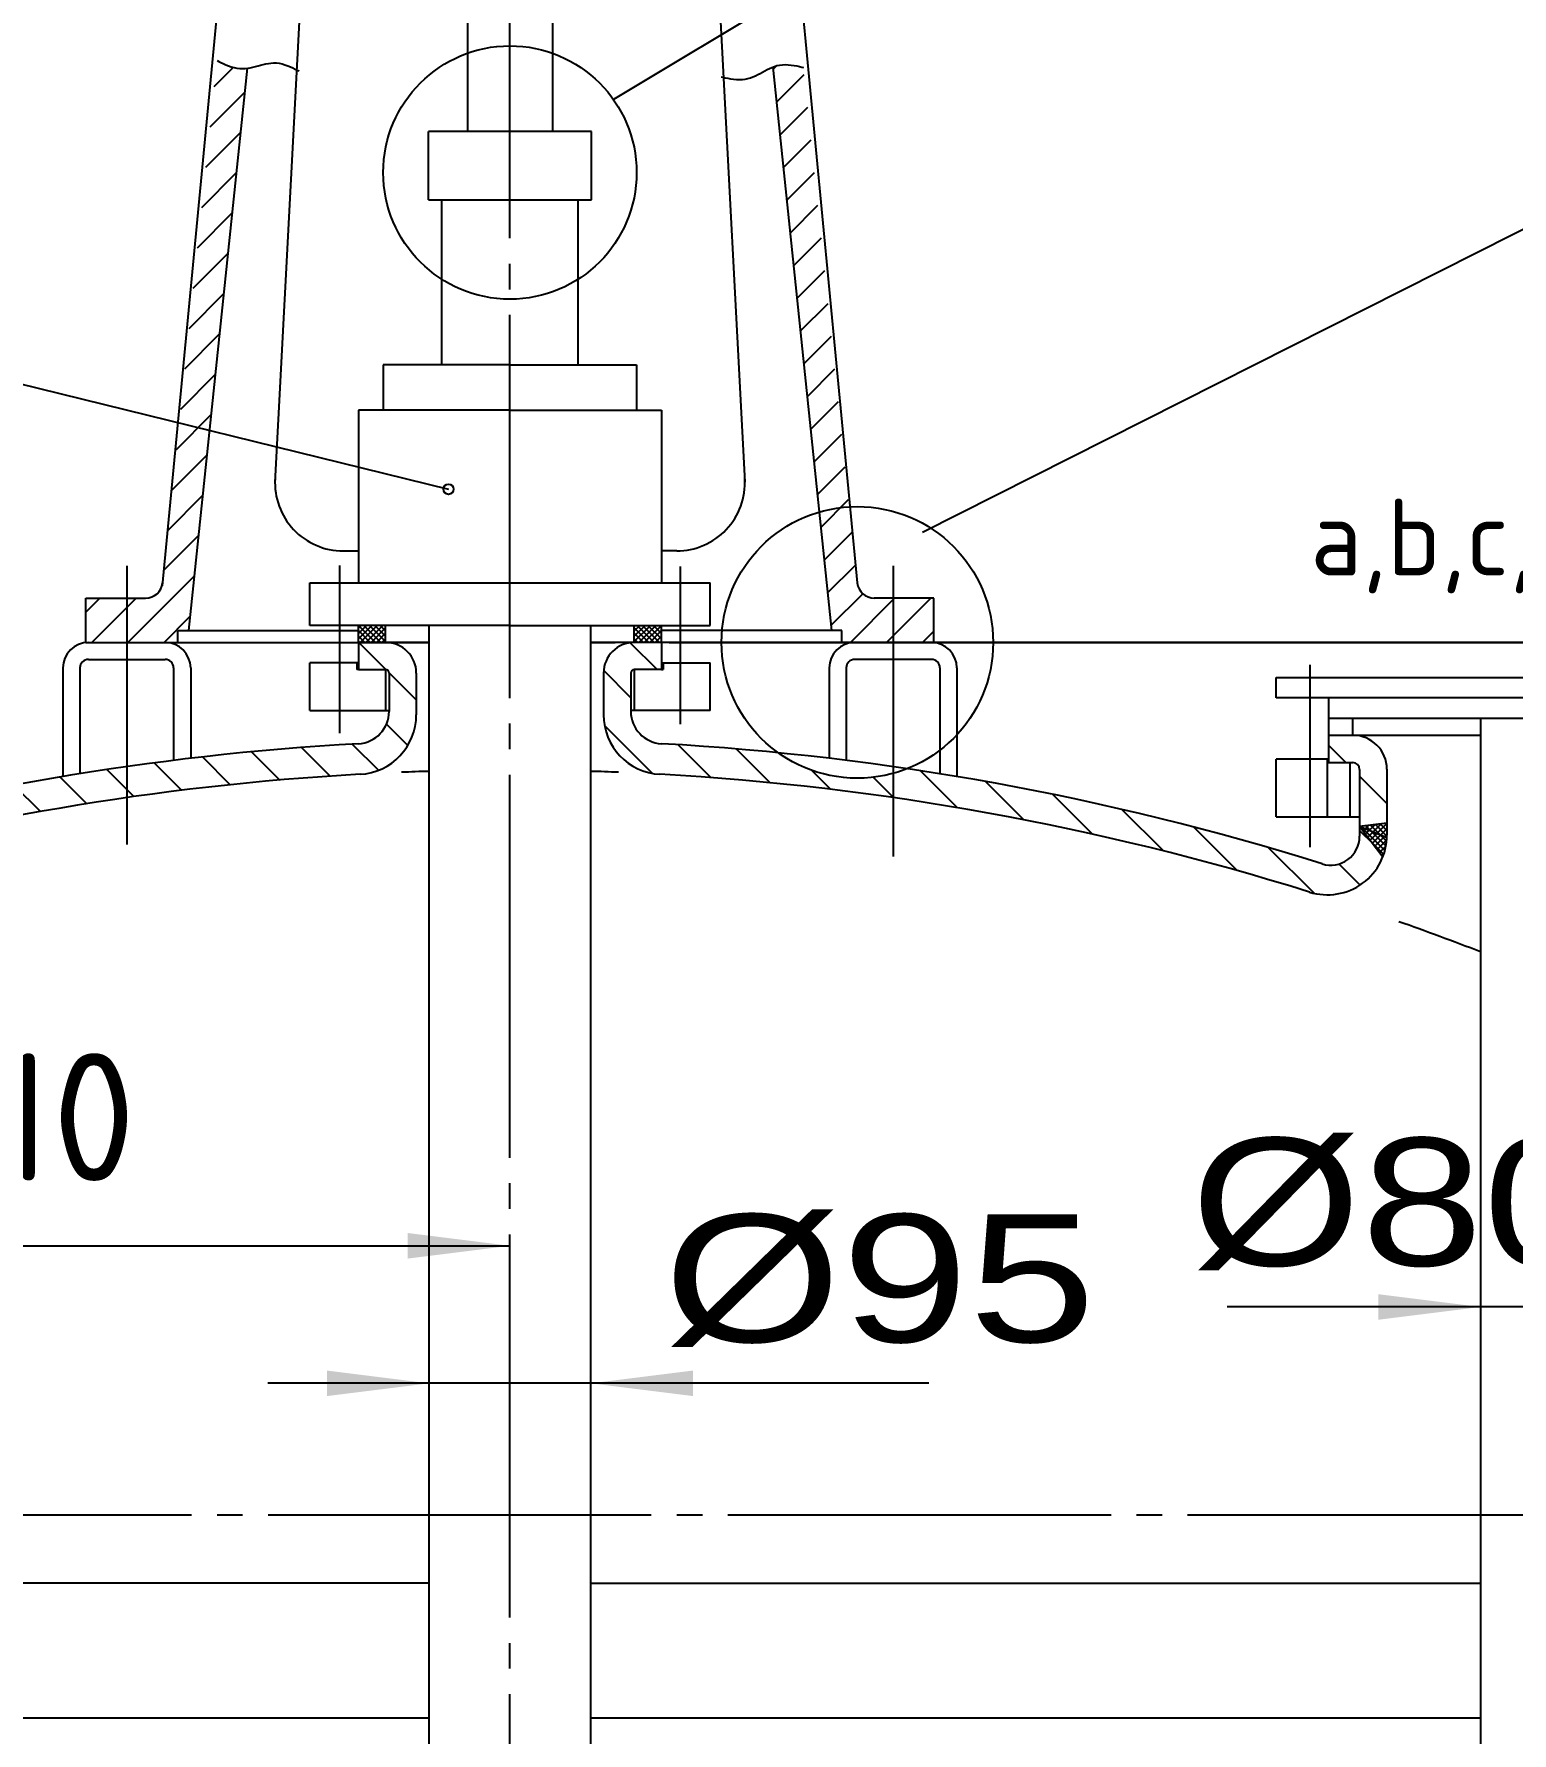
# Model space of a CAD drawing. Extents: x -623 to 82863, y -5386 to 376.
# Drawn here: x 5533.1 to 5591, y -50.3 to 16.2 of the extents above; entities that cross this region are included whole.
import ezdxf

# ---------------------------------------------------------------- set-up
doc = ezdxf.new("R2010")
doc.units = 0
doc.linetypes.add('DASHDOT', pattern=[18, 15, -1, 1, -1])
doc.layers.get('0').update_dxf_attribs({"color": 8, "linetype": 'CONTINUOUS'})
for name, color, linetype in [('1', 8, 'CONTINUOUS'), ('2', 94, 'DASHDOT'), ('85', 7, 'CONTINUOUS')]:
    doc.layers.add(name, color=color, linetype=linetype)
doc.styles.get("Standard").update_dxf_attribs({"font": 'cadt_en', "bigfont": 'cadt_hz'})
doc.styles.add('STYLE1', font='tssdeng.shx', dxfattribs={"width": 0.7, "bigfont": 'hztxt.shx'})
doc.styles.add('STYLE208', font='cadt_en.shx', dxfattribs={"width": 1.339334, "bigfont": 'cadt_hz.shx'})
doc.styles.add('STYLE209', font='cadt_en.shx', dxfattribs={"width": 1.283849, "bigfont": 'cadt_hz.shx'})
doc.dimstyles.get("Standard").update_dxf_attribs({"dimtxt": 3.5, "dimasz": 4, "dimexe": 2, "dimexo": 0, "dimgap": 1, "dimtad": 1, "dimtoh": 1, "dimdec": 4, "dimzin": 0, "dimtxsty": 'STANDARD', "dimcen": 0, "dimazin": 3, "dimtfac": 1, "dimtdec": 4, "dimtmove": 0, "dimatfit": 3, "dimtolj": 1, "dimtzin": 0})

# ---------------------------------------------------------------- blocks, each defined once
blk = doc.blocks.new('*D36')
for p, q in [((5548.606, -39.147), (5548.606, -34.274)), ((5554.939, -39.147), (5554.939, -35.721)), ((5568.17, -36.647), (5542.294, -36.647))]:
    blk.add_line(p, q)
for points in [[(5548.606, -36.647), (5544.606, -37.147), (5544.606, -36.147)], [(5554.939, -36.647), (5558.939, -36.147), (5558.939, -37.147)]]:
    blk.add_solid(points)
at = {"insert": (5557.783, -35.219), "char_height": 5, "attachment_point": 7, "style": 'STYLE208'}
blk.add_mtext('%%c95', dxfattribs=at)
blk = doc.blocks.new('*D38')
blk.add_line((5601.106, -33.658), (5579.85, -33.658))
for points in [[(5589.772, -33.658), (5585.772, -34.158), (5585.772, -33.158)], [(5595.106, -33.658), (5599.106, -33.158), (5599.106, -34.158)]]:
    blk.add_solid(points)
at = {"insert": (5578.421, -32.229), "char_height": 5, "attachment_point": 7, "style": 'STYLE209'}
blk.add_mtext('%%c80', dxfattribs=at)
blk = doc.blocks.new('*U39')
at = {"layer": '1'}
for p, q in [((5546.368, -6.972), (5545.839, -7.501)), ((5546.156, -6.972), (5545.839, -7.289)), ((5545.944, -6.972), (5545.839, -7.077)), ((5546.299, -7.638), (5545.839, -7.178)), ((5546.511, -7.638), (5545.844, -6.972)), ((5546.58, -6.972), (5545.914, -7.638)), ((5546.723, -7.638), (5546.056, -6.972)), ((5546.792, -6.972), (5546.126, -7.638)), ((5546.906, -7.609), (5546.269, -6.972)), ((5546.906, -7.071), (5546.338, -7.638)), ((5546.906, -7.397), (5546.481, -6.972)), ((5546.906, -7.283), (5546.55, -7.638)), ((5546.906, -7.185), (5546.693, -6.972)), ((5546.906, -6.972), (5546.905, -6.972)), ((5546.087, -7.638), (5545.839, -7.391)), ((5545.875, -7.638), (5545.839, -7.603)), ((5546.906, -7.495), (5546.762, -7.638, 1))]:
    blk.add_line(p, q, dxfattribs=at)
blk = doc.blocks.new('*U40')
at = {"layer": '1'}
for p, q in [((5556.639, -6.972), (5556.64, -6.972, 1)), ((5556.639, -7.185), (5556.852, -6.972)), ((5556.639, -7.397), (5557.064, -6.972)), ((5556.639, -7.609), (5557.276, -6.972)), ((5556.639, -7.071), (5557.207, -7.638)), ((5556.639, -7.283), (5556.995, -7.638)), ((5556.752, -6.972), (5557.419, -7.638)), ((5556.821, -7.638), (5557.488, -6.972)), ((5556.964, -6.972), (5557.631, -7.638)), ((5557.034, -7.638), (5557.7, -6.972)), ((5557.176, -6.972), (5557.706, -7.501)), ((5557.246, -7.638), (5557.706, -7.178)), ((5557.389, -6.972), (5557.706, -7.289)), ((5557.601, -6.972), (5557.706, -7.077)), ((5556.639, -7.495), (5556.782, -7.638)), ((5557.458, -7.638), (5557.706, -7.391)), ((5557.67, -7.638), (5557.706, -7.603))]:
    blk.add_line(p, q, dxfattribs=at)
blk = doc.blocks.new('*U41')
for p, q in [((5540.304, 15.142), (5540.372, 15.107, 1)), ((5540.372, 15.107), (5540.452, 15.067)), ((5540.452, 15.067), (5540.543, 15.023)), ((5540.543, 15.023), (5540.643, 14.979)), ((5540.643, 14.979), (5540.749, 14.936)), ((5540.749, 14.936), (5540.859, 14.897)), ((5540.859, 14.897), (5540.97, 14.865)), ((5540.97, 14.865), (5541.082, 14.842)), ((5541.082, 14.842), (5541.191, 14.83)), ((5541.191, 14.83), (5541.298, 14.827)), ((5541.298, 14.827), (5541.403, 14.833)), ((5541.403, 14.833), (5541.506, 14.845)), ((5541.506, 14.845), (5541.608, 14.864)), ((5541.608, 14.864), (5541.709, 14.887)), ((5541.709, 14.887), (5541.809, 14.912)), ((5541.809, 14.912), (5541.909, 14.939)), ((5541.909, 14.939), (5542.01, 14.966)), ((5542.01, 14.966), (5542.11, 14.991)), ((5542.11, 14.991), (5542.211, 15.014)), ((5542.211, 15.014), (5542.313, 15.032)), ((5542.313, 15.032), (5542.416, 15.045)), ((5542.416, 15.045), (5542.521, 15.051)), ((5542.521, 15.051), (5542.628, 15.048)), ((5542.628, 15.048), (5542.737, 15.036)), ((5542.737, 15.036), (5542.849, 15.012)), ((5542.849, 15.012), (5542.96, 14.98)), ((5542.96, 14.98), (5543.07, 14.942)), ((5543.07, 14.942), (5543.176, 14.899)), ((5543.176, 14.899), (5543.276, 14.855)), ((5543.276, 14.855), (5543.367, 14.811)), ((5543.367, 14.811), (5543.447, 14.771)), ((5543.447, 14.771), (5543.515, 14.736))]:
    blk.add_line(p, q)
blk = doc.blocks.new('*U42')
for p, q in [((5561.473, 14.592), (5561.565, 14.641)), ((5561.565, 14.641), (5561.656, 14.69)), ((5561.656, 14.69), (5561.747, 14.74)), ((5561.747, 14.74), (5561.839, 14.789)), ((5561.839, 14.789), (5561.932, 14.834)), ((5561.932, 14.834), (5562.027, 14.876)), ((5562.027, 14.876), (5562.125, 14.913)), ((5562.125, 14.913), (5562.226, 14.943)), ((5562.226, 14.943), (5562.33, 14.966)), ((5562.33, 14.966), (5562.44, 14.98)), ((5562.44, 14.98), (5562.554, 14.983)), ((5562.554, 14.983), (5562.67, 14.978)), ((5562.67, 14.978), (5562.787, 14.967)), ((5562.787, 14.967), (5562.9, 14.95)), ((5562.9, 14.95), (5563.007, 14.931)), ((5563.007, 14.931), (5563.106, 14.91)), ((5563.106, 14.91), (5563.194, 14.889)), ((5563.194, 14.889), (5563.269, 14.871)), ((5560.043, 14.51), (5560.117, 14.491, 1)), ((5560.117, 14.491), (5560.205, 14.471)), ((5560.205, 14.471), (5560.304, 14.45)), ((5560.304, 14.45), (5560.412, 14.43)), ((5560.412, 14.43), (5560.525, 14.414)), ((5560.525, 14.414), (5560.641, 14.402)), ((5560.641, 14.402), (5560.758, 14.398)), ((5560.758, 14.398), (5560.872, 14.401)), ((5560.872, 14.401), (5560.981, 14.415)), ((5560.981, 14.415), (5561.086, 14.437)), ((5561.086, 14.437), (5561.187, 14.468)), ((5561.187, 14.468), (5561.284, 14.504)), ((5561.284, 14.504), (5561.38, 14.546)), ((5561.38, 14.546), (5561.473, 14.592))]:
    blk.add_line(p, q)
blk = doc.blocks.new('*D43')
for p, q in [((5511.106, -26.823), (5511.106, -33.762)), ((5511.106, -31.262), (5551.772, -31.262))]:
    blk.add_line(p, q)
for points in [[(5511.106, -31.262), (5515.106, -30.762), (5515.106, -31.762)], [(5551.772, -31.262), (5547.772, -31.762), (5547.772, -30.762)]]:
    blk.add_solid(points)
at = {"style": 'STYLE1'}
blk.add_text('610', height=5, dxfattribs=at).set_placement((5528.012, -28.722))
blk = doc.blocks.new('*U45')
at = {"layer": '1'}
for p, q in [((5545.839, -7.638), (5545.839, -8.705)), ((5548.606, -7.638), (5545.839, -7.638)), ((5557.706, -7.638), (5557.706, -8.705, 6.283)), ((5545.839, -8.705), (5546.906, -8.705)), ((5557.706, -8.705), (5556.639, -8.705, 1))]:
    blk.add_line(p, q, dxfattribs=at)
for centre, radius, start, end in [((5546.906, -8.838), 1.2, 0, 90), ((5556.639, -8.838), 1.2, 90, 180), ((5546.906, -8.838), 0.133, 0, 90), ((5556.639, -8.838), 0.133, 90, 180)]:
    blk.add_arc(centre, radius, start, end, dxfattribs=at)
blk = doc.blocks.new('*U46')
at = {"layer": '1'}
for p, q in [((5543.939, -6.972), (5543.939, -5.305)), ((5545.839, -7.638), (5545.839, -6.961)), ((5546.906, -7.638), (5546.906, -6.972)), ((5545.839, -8.438), (5543.939, -8.438, 1)), ((5543.939, -10.305), (5543.939, -8.438)), ((5545.772, -8.438), (5545.772, -8.705)), ((5545.839, -8.705), (5545.772, -8.705)), ((5546.906, -8.705), (5546.906, -10.305)), ((5543.939, -10.305), (5547.039, -10.305))]:
    blk.add_line(p, q, dxfattribs=at)
blk = doc.blocks.new('*U47')
at = {"layer": '1'}
for p, q in [((5559.606, -6.972), (5559.606, -5.305)), ((5556.639, -7.638), (5556.639, -6.972)), ((5557.706, -7.638), (5557.706, -6.961)), ((5557.706, -8.438), (5559.606, -8.438, 1)), ((5557.772, -8.438), (5557.772, -8.705)), ((5559.606, -10.305), (5559.606, -8.438)), ((5556.639, -8.705), (5556.639, -10.305)), ((5557.706, -8.705), (5557.772, -8.705)), ((5559.606, -10.305), (5556.506, -10.305))]:
    blk.add_line(p, q, dxfattribs=at)
blk = doc.blocks.new('*U99')
at = {"layer": '2'}
for p, q in [((5583.107, -15.657), (5583.107, -8.515)), ((5601.771, -15.657), (5601.771, -8.623))]:
    blk.add_line(p, q, dxfattribs=at)
at = {"layer": '85'}
for p, q in [((5581.774, -9.008), (5603.106, -9.008)), ((5581.774, -9.808), (5581.774, -9.008)), ((5603.106, -9.808), (5603.106, -9.008)), ((5592.44, -9.808), (5581.774, -9.808)), ((5583.84, -12.341), (5583.84, -9.808)), ((5592.44, -9.808), (5603.106, -9.808)), ((5601.04, -11.274), (5601.04, -9.808)), ((5583.84, -10.608), (5601.04, -10.608)), ((5584.774, -11.274), (5584.774, -10.608, 6.283)), ((5600.106, -11.274), (5600.106, -10.608, 1)), ((5583.84, -11.274), (5589.772, -11.274)), ((5595.106, -11.274), (5601.04, -11.274)), ((5601.04, -12.341), (5601.04, -11.274)), ((5583.84, -12.208), (5581.774, -12.208, 6.283)), ((5581.774, -14.474), (5581.774, -12.208)), ((5583.774, -12.208), (5583.774, -14.474)), ((5583.774, -12.341), (5584.772, -12.341)), ((5584.674, -14.474), (5584.674, -12.341)), ((5585.039, -12.608), (5585.039, -15.228, 6.283)), ((5586.107, -12.607), (5586.107, -15.187)), ((5598.773, -12.607), (5598.773, -20.607)), ((5599.839, -12.608), (5599.839, -22.299)), ((5601.104, -12.341), (5600.106, -12.341, 6.283)), ((5600.204, -14.474), (5600.204, -12.341)), ((5601.038, -12.208), (5603.104, -12.208)), ((5601.104, -12.208), (5601.104, -14.474)), ((5603.104, -14.474), (5603.104, -12.208)), ((5581.774, -14.474), (5585.039, -14.474)), ((5603.104, -14.474), (5599.839, -14.474, 6.283)), ((5585.039, -14.832), (5586.107, -14.697)), ((5585.039, -14.832), (5585.949, -16.031)), ((5585.039, -14.832), (5586.105, -15.28)), ((5585.039, -14.832), (5585.039, -15.228)), ((5599.839, -21.05), (5598.773, -19.646)), ((5598.772, -20.601), (5599.839, -21.05)), ((5598.772, -20.601), (5598.772, -22.331)), ((5599.839, -21.05), (5598.772, -21.185))]:
    blk.add_line(p, q, dxfattribs=at)
for centre, radius, start, end in [((5584.774, -12.607), 1.333, 0, 90), ((5600.106, -12.607), 1.333, 90, 180), ((5584.772, -12.608), 0.267, 0, 90), ((5600.106, -12.608), 0.267, 90, 180), ((5583.774, -15.187), 2.333, 252.65353, 360), ((5583.906, -15.228), 1.133, 252.5797, 360)]:
    blk.add_arc(centre, radius, start, end, dxfattribs=at)
blk = doc.blocks.new('*U103')
at = {"layer": '85'}
for p, q in [((5556.475, -7.65), (5557.53, -8.705)), ((5556.506, -9.802), (5555.443, -8.739)), ((5557.35, -12.768), (5555.477, -10.895, 1)), ((5559.637, -12.933), (5558.346, -11.642)), ((5560.634, -11.809), (5561.959, -13.134)), ((5584.501, -12.341), (5583.84, -11.68)), ((5564.34, -13.393), (5563.597, -12.651)), ((5565.988, -12.92), (5566.785, -13.717)), ((5569.301, -14.112), (5567.852, -12.663)), ((5571.895, -14.585), (5570.394, -13.084)), ((5586.107, -13.947), (5585.039, -12.879)), ((5573.017, -13.585), (5574.577, -15.145)), ((5577.356, -15.803), (5575.729, -14.176)), ((5578.542, -14.868), (5580.248, -16.573)), ((5585.039, -15), (5585.57, -15.531)), ((5583.258, -17.462), (5581.472, -15.676)), ((5585.054, -17.137), (5584.231, -16.314))]:
    blk.add_line(p, q, dxfattribs=at)
blk = doc.blocks.new('*U105')
at = {"layer": '85'}
for p, q in [((5585.078, -14.827), (5586.03, -15.78)), ((5585.088, -14.897), (5585.17, -14.816)), ((5585.18, -15.018), (5585.413, -14.785)), ((5585.266, -14.803), (5586.069, -15.606)), ((5585.272, -15.139), (5585.656, -14.754)), ((5585.363, -15.259), (5585.899, -14.723)), ((5585.455, -15.38), (5586.107, -14.728)), ((5585.455, -14.78), (5586.095, -15.42)), ((5585.546, -15.5), (5586.107, -14.94)), ((5585.638, -15.621), (5586.107, -15.152)), ((5585.643, -14.756), (5586.107, -15.22)), ((5585.831, -14.732), (5586.107, -15.008)), ((5586.019, -14.708), (5586.107, -14.796)), ((5585.57, -15.531), (5585.981, -15.943, 1)), ((5585.729, -15.741), (5586.1, -15.371)), ((5585.821, -15.862), (5586.067, -15.616)), ((5585.912, -15.983), (5585.995, -15.9)), ((5598.773, -19.668), (5598.783, -19.659)), ((5598.773, -19.881), (5598.874, -19.779)), ((5598.773, -19.825), (5599.338, -20.39)), ((5598.773, -20.093), (5598.966, -19.9)), ((5598.772, -20.73), (5599.24, -20.262)), ((5598.772, -20.942), (5599.332, -20.382)), ((5598.772, -21.154), (5599.424, -20.503)), ((5598.773, -20.305), (5599.057, -20.02)), ((5598.773, -20.037), (5599.791, -21.056)), ((5598.773, -20.517), (5599.149, -20.141)), ((5598.773, -20.249), (5599.603, -21.079)), ((5598.773, -20.461), (5599.415, -21.103)), ((5598.772, -20.673), (5599.227, -21.127)), ((5598.772, -20.885), (5599.038, -21.151)), ((5598.772, -21.097), (5598.85, -21.175)), ((5598.98, -21.158), (5599.515, -20.623)), ((5599.223, -21.128), (5599.607, -20.744)), ((5599.466, -21.097), (5599.698, -20.864)), ((5599.709, -21.066), (5599.79, -20.985))]:
    blk.add_line(p, q, dxfattribs=at)
blk = doc.blocks.new('*U108')
at = {"layer": '1'}
for p, q in [((5545.857, -7.638), (5546.925, -8.707)), ((5547.037, -8.819), (5548.106, -9.887)), ((5546.936, -10.839), (5547.772, -11.675)), ((5541.655, -11.921), (5542.759, -13.026)), ((5543.607, -11.753), (5544.73, -12.875)), ((5545.594, -11.618), (5546.622, -12.646)), ((5535.987, -12.618), (5537.046, -13.676)), ((5537.846, -12.355), (5538.919, -13.428)), ((5539.735, -12.123), (5540.823, -13.211)), ((5532.355, -13.229), (5533.387, -14.26)), ((5534.158, -12.909), (5535.202, -13.954)), ((5528.83, -13.946), (5529.839, -14.955)), ((5530.58, -13.574), (5531.6, -14.594)), ((5527.106, -14.343), (5528.104, -15.341)), ((5523.728, -15.208), (5524.707, -16.187)), ((5525.405, -14.764), (5526.393, -15.752)), ((5519.731, -15.453), (5520.98, -16.702, 1)), ((5522.074, -15.675), (5523.044, -16.645))]:
    blk.add_line(p, q, dxfattribs=at)
blk = doc.blocks.new('*D113')
blk.add_line((5668.457, -7.638), (5563.533, -7.638))
blk = doc.blocks.new('*D114')
for p, q in [((5558.002, -7.638), (5668.771, -7.638)), ((5666.271, -49.738), (5666.271, -7.638)), ((5668.771, -49.738), (5603.158, -49.738, 1))]:
    blk.add_line(p, q)
for points in [[(5666.271, -7.638), (5666.771, -11.638), (5665.771, -11.638)], [(5666.271, -49.738), (5665.771, -45.738), (5666.771, -45.738)]]:
    blk.add_solid(points)
at = {"style": 'STYLE1'}
blk.add_text('618', height=5, rotation=90, dxfattribs=at).set_placement((5663.731, -34.59))
blk = doc.blocks.new('*D115')
for p, q in [((5563.731, 41.495), (5628.407, 41.495)), ((5625.907, -7.638), (5625.907, 41.495)), ((5558.397, -7.638), (5628.407, -7.638))]:
    blk.add_line(p, q)
for points in [[(5625.907, 41.495), (5626.657, 35.495), (5625.157, 35.495)], [(5625.907, -7.638), (5625.157, -1.638), (5626.657, -1.638)]]:
    blk.add_solid(points)
at = {"style": 'STYLE1'}
blk.add_text('737', height=5, rotation=90, dxfattribs=at).set_placement((5623.367, 10.286))

msp = doc.modelspace()

# ---------------------------------------------------------------- linework, layer by layer
for p, q in [((5426.70193, 28.54134), (5549.36732, -1.64296)), ((5578.42755, 27.17511), (5555.82359, 13.61967)), ((5540.19863, 14.12984), (5540.94226, 14.87347)), ((5562.07063, 14.78864), (5562.22531, 14.94332)), ((5562.20418, 13.50797), (5563.29675, 14.60054)), ((5540.03398, 12.55098), (5541.38095, 13.89795)), ((5562.33773, 12.22731), (5563.4303, 13.31988)), ((5539.86933, 10.97212), (5541.21631, 12.31909)), ((5562.47128, 10.94665), (5563.56385, 12.03922)), ((5539.70469, 9.39326), (5541.05166, 10.74023)), ((5562.60483, 9.66598), (5563.6974, 10.75855)), ((5567.92786, -3.32874), (5594.83225, 10.25237)), ((5562.73838, 8.38532), (5563.83095, 9.47789)), ((5539.54004, 7.8144), (5540.88701, 9.16137)), ((5562.87193, 7.10466), (5563.9645, 8.19723)), ((5539.37539, 6.23554), (5540.72237, 7.58251)), ((5563.00548, 5.82399), (5564.09805, 6.91656)), ((5539.21075, 4.65668), (5540.55772, 6.00365)), ((5563.13903, 4.54333), (5564.2316, 5.6359)), ((5539.0461, 3.07782), (5540.39307, 4.42479)), ((5563.27258, 3.26266), (5564.36515, 4.35524)), ((5538.88145, 1.49896), (5540.22843, 2.84593)), ((5563.40613, 1.982), (5564.4987, 3.07457)), ((5563.53968, 0.70134), (5564.63225, 1.79391)), ((5538.71681, -0.0799), (5540.06378, 1.26707)), ((5563.67323, -0.57933), (5564.7658, 0.51325)), ((5538.55216, -1.65876), (5539.89913, -0.31179)), ((5563.80678, -1.85999), (5564.89935, -0.76742)), ((5538.38751, -3.23762), (5539.73449, -1.89065)), ((5563.94033, -3.14065), (5565.0329, -2.04808)), ((5538.22287, -4.81648), (5539.56984, -3.46951)), ((5564.07388, -4.42132), (5565.16645, -3.32874)), ((5564.20743, -5.70198), (5565.3, -4.60941)), ((5536.81517, -7.6384), (5539.40519, -5.04837)), ((5535.17223, -6.4529), (5535.72007, -5.90506)), ((5535.40095, -7.6384), (5537.13429, -5.90506)), ((5564.34098, -6.98264), (5565.58979, -5.73383)), ((5565.09944, -7.6384), (5566.83277, -5.90506)), ((5566.51365, -7.6384), (5568.24698, -5.90506)), ((5538.22938, -7.6384), (5539.24055, -6.62723)), ((5567.92786, -7.6384), (5568.37223, -7.19403))]:
    msp.add_line(p, q)
for centre, radius in [((5551.77223, 10.75855), 4.95978), ((5549.36732, -1.64296), 0.2), ((5565.3728, -7.6384), 5.31745)]:
    msp.add_circle(centre, radius)
at = {"layer": '1'}
for p, q in [((5542.43148, 39.34154), (5538.14983, -5.42074)), ((5561.11298, 39.34154), (5565.3728, -5.30754)), ((5544.52767, 35.8042), (5542.57362, -1.37211)), ((5559.01679, 35.8042), (5560.97077, -1.3631)), ((5550.10556, 21.48912), (5550.10556, 12.3616)), ((5553.4389, 21.48912), (5553.4389, 12.3616)), ((5541.47942, 14.84219), (5539.18377, -7.17173)), ((5562.06018, 14.88879), (5564.3607, -7.17173)), ((5548.57768, 9.69494), (5548.57768, 12.3616)), ((5554.96678, 12.3616), (5548.57768, 12.3616)), ((5554.96678, 9.69494), (5554.96678, 12.3616)), ((5548.57768, 9.69494), (5554.96678, 9.69494, 6.28319)), ((5549.10556, 3.22827), (5549.10556, 9.69494)), ((5554.4389, 3.22827), (5554.4389, 9.69494)), ((5551.77223, 3.22827), (5546.81248, 3.22827)), ((5546.81248, 3.22827), (5546.81248, 1.45416)), ((5551.77223, 3.22827), (5556.73198, 3.22827)), ((5556.73198, 3.22827), (5556.73198, 1.45416)), ((5551.77223, 1.45416), (5545.83945, 1.45416)), ((5545.83945, 1.45416), (5545.83945, -5.30506)), ((5551.77223, 1.45416), (5557.70501, 1.45416)), ((5557.70501, 1.45416), (5557.70501, -5.30506)), ((5545.2433, -4.05493), (5545.83945, -4.05424, 6.28319)), ((5558.30116, -4.05493), (5557.70501, -4.05424, 6.28319)), ((5543.9389, -5.30506), (5559.60556, -5.30506)), ((5535.17223, -5.90506), (5537.50859, -5.90506)), ((5535.17223, -7.6384), (5535.17223, -5.90506, 6.28319)), ((5568.37223, -5.90506), (5566.03587, -5.90506)), ((5568.37223, -7.6384), (5568.37223, -5.90506, 6.28319)), ((5538.77223, -7.6384), (5538.77223, -7.17173)), ((5538.77223, -7.17173), (5545.8389, -7.17173)), ((5551.77223, -6.97173), (5543.9389, -6.97173)), ((5548.60556, -127.60582), (5548.60556, -6.97173, 1)), ((5551.77223, -6.97173), (5559.60556, -6.97173)), ((5554.9389, -133.93021), (5554.9389, -6.97173)), ((5564.77223, -7.17173), (5557.70556, -7.17173)), ((5564.77223, -7.6384), (5564.77223, -7.17173)), ((5535.17223, -7.6384), (5548.60556, -7.6384)), ((5535.27223, -7.6384), (5538.27223, -7.6384)), ((5554.9389, -7.6384), (5555.88911, -7.6384)), ((5568.37223, -7.6384), (5554.9389, -7.6384)), ((5534.27223, -8.6384), (5534.27223, -12.89017, 6.28319)), ((5534.9389, -8.6384), (5534.9389, -12.78098, 6.28319)), ((5535.27223, -8.30506), (5538.27223, -8.30506, 6.28319)), ((5538.60556, -8.6384), (5538.60556, -12.25776)), ((5539.27223, -8.6384), (5539.27223, -12.1766)), ((5564.27223, -8.6384), (5564.27223, -12.1766)), ((5564.9389, -8.6384), (5564.9389, -12.25776)), ((5568.27223, -8.30506), (5565.27223, -8.30506, 6.28319)), ((5568.60556, -8.6384), (5568.60556, -12.78098, 6.28319)), ((5569.27223, -8.6384), (5569.27223, -12.89017, 6.28319)), ((5547.0389, -8.8384), (5547.0389, -10.33935)), ((5548.10556, -8.8384), (5548.10556, -10.4729)), ((5555.4389, -8.8384), (5555.4389, -10.4729)), ((5556.50556, -8.8384), (5556.50556, -10.33935)), ((5548.60556, -44.47173), (5492.2389, -44.47173)), ((5554.9389, -44.47173), (5589.77223, -44.47173)), ((5489.10556, -49.7384), (5548.60556, -49.7384)), ((5554.9389, -49.7384), (5589.77223, -49.7384))]:
    msp.add_line(p, q, dxfattribs=at)
for centre, radius, start, end in [((5545.24024, -1.38826), 2.66667, 176.6430762, 270.0658702), ((5558.30423, -1.38826), 2.66667, 269.9341298, 363.3569238), ((5537.50859, -5.2384), 0.66667, 270, 354.0466028), ((5566.03587, -5.2384), 0.66667, 185.9533972, 270), ((5535.27223, -8.6384), 1, 90, 180), ((5538.27223, -8.6384), 1, 0, 90), ((5565.27223, -8.6384), 1, 90, 180), ((5568.27223, -8.6384), 1, 0, 90), ((5535.27223, -8.6384), 0.33333, 90, 180), ((5538.27223, -8.6384), 0.33333, 0, 90), ((5565.27223, -8.6384), 0.33333, 90, 180), ((5568.27223, -8.6384), 0.33333, 0, 90), ((5545.77223, -10.33935), 1.26667, 273.2005601, 360), ((5545.77223, -10.4729), 2.33333, 273.2045401, 360), ((5557.77223, -10.4729), 2.33333, 180, 266.7954599), ((5557.77223, -10.33935), 1.26667, 180, 266.7994399), ((5551.77223, -117.6384), 106.2, 93.2005601, 106.2575126), ((5551.77223, -117.6384), 106.2, 72.5796987, 86.7994399), ((5551.77223, -117.6384), 105, 93.2045401, 106.1691532), ((5551.77223, -117.6384), 105, 91.72823, 92.318811), ((5551.77223, -117.6384), 105, 87.681189, 88.27177), ((5551.77223, -117.6384), 105, 72.6535341, 86.7954599), ((5551.77223, -117.6384), 105, 68.7827797, 70.6445661)]:
    msp.add_arc(centre, radius, start, end, dxfattribs=at)
at = {"layer": '2'}
for p, q in [((5551.77223, -225.81687), (5551.77223, 87.58931)), ((5536.77223, -4.64577), (5536.77223, -15.54462)), ((5545.10556, -4.62618), (5545.10556, -11.18911)), ((5566.77223, -4.64577), (5566.77223, -16.02267)), ((5558.4389, -4.67293), (5558.4389, -10.84504)), ((5611.30556, -41.8044), (5492.2389, -41.8044, 6.28319))]:
    msp.add_line(p, q, dxfattribs=at)
at = {"layer": '85'}
msp.add_line((5589.77223, -10.60825), (5589.77223, -133.80825, 6.28319), dxfattribs=at)

# ---------------------------------------------------------------- block references
for name in ['*D113', '*D115', '*U41', '*U42', '*U46', '*U47', '*U39', '*U40', '*U108', '*U45', '*U103', '*D114', '*U99', '*U105', '*D43', '*D38']:
    msp.add_blockref(name, (0, 0))

# ---------------------------------------------------------------- texts
at = {"style": 'STYLE1'}
msp.add_text('a,b,c,d,T', height=3, dxfattribs=at).set_placement((5583.11734, -5.01743))

# ---------------------------------------------------------------- dimensions: what is measured, and where the dimension line sits
dim = msp.add_linear_dim(base=(5554.9389, -36.6473), p1=(5548.60556, -6.17173), p2=(5554.9389, -6.17173), text='%%c95', dimstyle='STANDARD')
dim.commit()
dim.dimension.update_dxf_attribs({"geometry": '*D36', "text_midpoint": (5561.607, -36.6473)})

doc.saveas('drawing.dxf')
